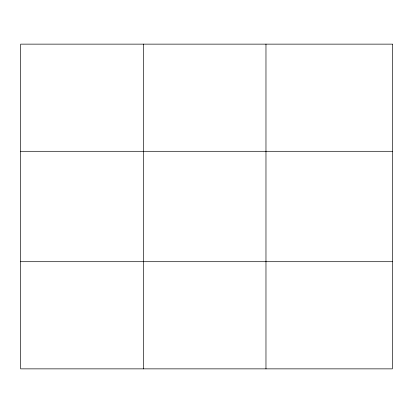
<?xml version="1.0" encoding="UTF-8"?>
<svg xmlns="http://www.w3.org/2000/svg" width="413" height="413" viewBox="0 0 413 413"><rect width="100%" height="100%" fill="white"/><g stroke="black" fill="none" stroke-linecap="round" stroke-linejoin="round"><path stroke-width="0.62" d="M143.311 368.861L143.311 44.139M265.972 368.861L265.972 44.139M20.65 151.297L392.35 151.297M20.65 261.703L392.35 261.703M392.35 44.139L392.35 368.861L20.65 368.861L20.65 44.139L392.35 44.139"/></g></svg>
